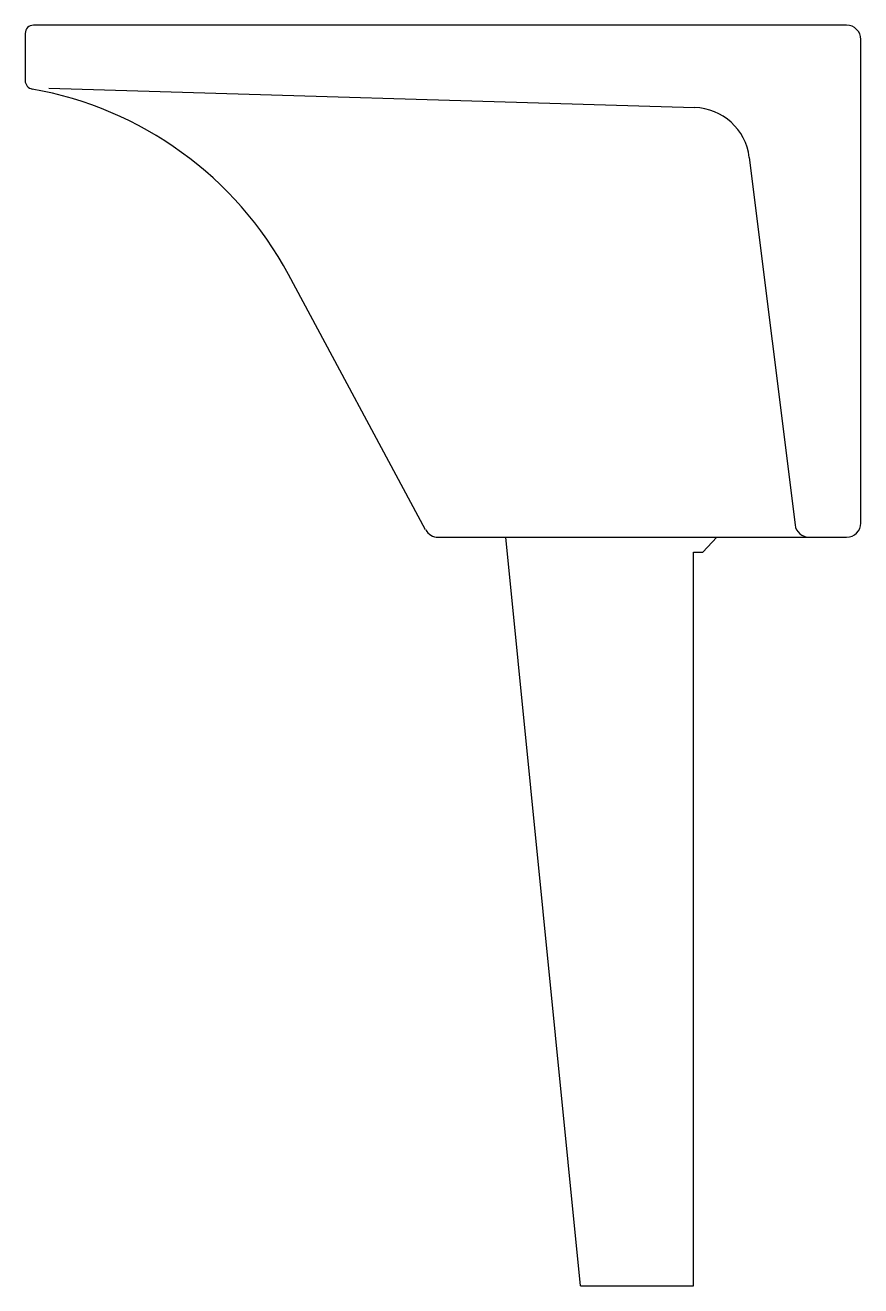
# Model space of a CAD drawing. Header units: millimetres. Extents: x -3040.116 to -3039.528, y 2885.974 to 2886.86.
import ezdxf

# ---------------------------------------------------------------- set-up
doc = ezdxf.new("R2010")
doc.units = ezdxf.units.MM
doc.header["$LTSCALE"] = 10
doc.layers.add('Serviço_Tanques', color=2, linetype='Continuous')

msp = doc.modelspace()

# ---------------------------------------------------------------- linework, layer by layer
at = {"layer": 'Serviço_Tanques'}
for p, q in [((-3039.53776, 2886.85978), (-3040.10981, 2886.85978)), ((-3040.11559, 2886.854), (-3040.11559, 2886.8208)), ((-3039.52776, 2886.50981), (-3039.52776, 2886.84978)), ((-3040.09886, 2886.81552), (-3039.64469, 2886.80191)), ((-3039.60618, 2886.76687), (-3039.57401, 2886.50857)), ((-3039.83387, 2886.50507), (-3039.93038, 2886.68455)), ((-3039.82506, 2886.49981), (-3039.64536, 2886.49981)), ((-3039.72499, 2885.97358), (-3039.77746, 2886.49981)), ((-3039.64536, 2886.49981), (-3039.629, 2886.49981)), ((-3039.63894, 2886.4894), (-3039.629, 2886.49981)), ((-3039.629, 2886.49981), (-3039.53776, 2886.49981)), ((-3039.64536, 2886.4894), (-3039.63894, 2886.4894)), ((-3039.64536, 2885.97358), (-3039.64536, 2886.4894)), ((-3039.72499, 2885.97358), (-3039.64536, 2885.97358))]:
    msp.add_line(p, q, dxfattribs=at)
for centre, radius, start, end in [((-3040.10981, 2886.854), 0.00578, 90, 180), ((-3039.53776, 2886.84978), 0.01, 0, 90), ((-3040.10959, 2886.8208), 0.006, 180, 259.98767), ((-3040.15497, 2886.56377), 0.255, 28.26962, 79.98767), ((-3039.64588, 2886.76192), 0.04, 7.10013, 88.3043), ((-3039.82506, 2886.50981), 0.01, 208.26962, 270), ((-3039.56409, 2886.50981), 0.01, 187.10013, 270), ((-3039.53776, 2886.50981), 0.01, 270, 0)]:
    msp.add_arc(centre, radius, start, end, dxfattribs=at)

doc.saveas('drawing.dxf')
